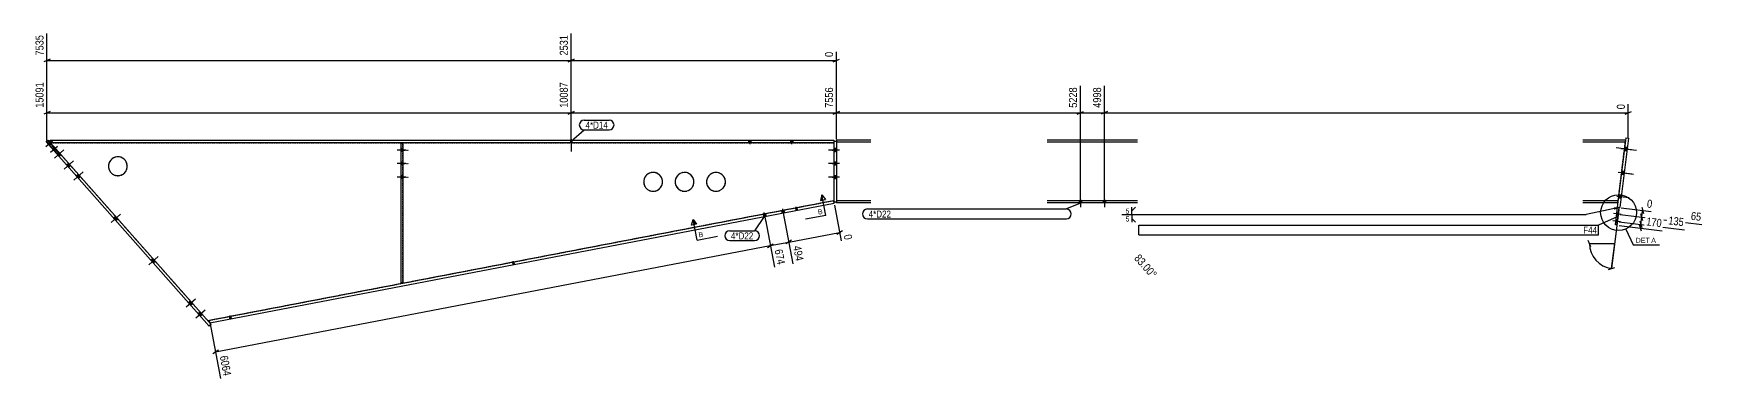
# Model space of a CAD drawing. Header units: millimetres. Extents: x 20 to 94079, y 20 to 5397.
# Drawn here: x 78142 to 94079, y 80 to 3375 of the extents above; entities that cross this region are included whole.
import ezdxf

# ---------------------------------------------------------------- set-up
doc = ezdxf.new("R2010")
doc.units = ezdxf.units.MM
doc.linetypes.add('DXK_LINE_DOT2', pattern=[3.9198, 1.9599, -1.9599])
for name, color, linetype in [('MÅLSÆTNING', 7, 'Continuous'), ('STÅL', 7, 'Continuous'), ('TEKST', 7, 'Continuous')]:
    doc.layers.add(name, color=color, linetype=linetype)
doc.styles.add('Arial', font='ARIAL.TTF', dxfattribs={"height": 0.2})
doc.styles.add('Arial Narrow', font='ARIALN.TTF', dxfattribs={"height": 0.2})

msp = doc.modelspace()

# ---------------------------------------------------------------- hatches: boundary and pattern name
at = {"layer": 'STÅL', "linetype": 'Continuous'}
for color, points in [(96, [(78281, 2327), (78298, 2308), (78309, 2318), (78292, 2337)]), (96, [(78309, 2318), (78292, 2337), (78281, 2327), (78298, 2308)]), (96, [(78327, 2275), (78344, 2255), (78355, 2265), (78338, 2285)]), (96, [(78355, 2265), (78338, 2285), (78327, 2275), (78344, 2255)]), (96, [(78364, 2226), (78386, 2201), (78404, 2217), (78382, 2242)]), (96, [(78364, 2226), (78386, 2201), (78404, 2217), (78382, 2242)]), (96, [(81667, 2249), (81667, 2275), (81652, 2275), (81652, 2249)]), (4, [(83266, 2332), (83280, 2332), (83280, 2357), (83266, 2357)]), (4, [(83266, 2332), (83280, 2332), (83280, 2357), (83266, 2357)]), (4, [(83280, 2357), (83266, 2357), (83266, 2332), (83280, 2332)]), (4, [(83280, 2357), (83266, 2357), (83266, 2332), (83280, 2332)]), (96, [(84991, 2357), (84969, 2357), (84969, 2332), (84991, 2332)]), (96, [(85391, 2357), (85369, 2357), (85369, 2332), (85391, 2332)]), (96, [(85804, 2249), (85804, 2275), (85779, 2275), (85779, 2249)]), (96, [(93347, 2253), (93351, 2286), (93327, 2289), (93322, 2256)]), (96, [(93347, 2253), (93351, 2286), (93327, 2289), (93322, 2256)]), (96, [(78457, 2121), (78478, 2096), (78497, 2113), (78475, 2137)]), (96, [(78457, 2121), (78478, 2096), (78497, 2113), (78475, 2137)]), (96, [(81667, 2119), (81667, 2145), (81652, 2145), (81652, 2119)]), (96, [(85804, 2119), (85804, 2145), (85779, 2145), (85779, 2119)]), (96, [(78549, 2016), (78571, 1991), (78590, 2008), (78568, 2032)]), (96, [(78549, 2016), (78571, 1991), (78590, 2008), (78568, 2032)]), (96, [(81667, 1989), (81667, 2015), (81652, 2015), (81652, 1989)]), (96, [(85804, 1989), (85804, 2015), (85779, 2015), (85779, 1989)]), (96, [(93299, 2063), (93295, 2030), (93320, 2027), (93324, 2060)]), (96, [(93320, 2027), (93324, 2060), (93299, 2063), (93295, 2030)]), (4, [(88121, 1757), (88143, 1757), (88143, 1776), (88121, 1776)]), (4, [(88121, 1757), (88143, 1757), (88143, 1776), (88121, 1776)]), (4, [(88351, 1757), (88373, 1757), (88373, 1776), (88351, 1776)]), (4, [(88351, 1757), (88373, 1757), (88373, 1776), (88351, 1776)]), (96, [(93271, 1836), (93267, 1804), (93292, 1801), (93296, 1833)]), (96, [(93271, 1836), (93267, 1804), (93292, 1801), (93296, 1833)]), (96, [(78906, 1613), (78928, 1588), (78946, 1605), (78925, 1629)]), (96, [(78906, 1613), (78928, 1588), (78946, 1605), (78925, 1629)]), (4, [(85126, 1655), (85104, 1651), (85109, 1626), (85130, 1630)]), (4, [(85126, 1655), (85104, 1651), (85109, 1626), (85130, 1630)]), (4, [(85302, 1689), (85281, 1684), (85285, 1660), (85307, 1664)]), (4, [(85302, 1689), (85281, 1684), (85285, 1660), (85307, 1664)]), (96, [(85417, 1685), (85431, 1688), (85426, 1712), (85413, 1710)]), (96, [(85417, 1685), (85431, 1688), (85426, 1712), (85413, 1710)]), (96, [(93252, 1662), (93249, 1640), (93264, 1638), (93267, 1660)]), (96, [(93252, 1662), (93249, 1640), (93264, 1638), (93267, 1660)]), (96, [(93243, 1592), (93241, 1571), (93256, 1569), (93258, 1591)]), (96, [(93243, 1592), (93241, 1571), (93256, 1569), (93258, 1591)]), (96, [(79264, 1208), (79285, 1184), (79304, 1200), (79282, 1225)]), (96, [(79264, 1208), (79285, 1184), (79304, 1200), (79282, 1225)]), (96, [(82716, 1167), (82730, 1170), (82726, 1194), (82712, 1192)]), (96, [(82716, 1167), (82730, 1170), (82726, 1194), (82712, 1192)]), (96, [(79620, 805), (79642, 781), (79661, 797), (79639, 822)]), (96, [(79620, 805), (79642, 781), (79661, 797), (79639, 822)]), (96, [(79713, 701), (79735, 676), (79753, 692), (79732, 717)]), (96, [(79713, 701), (79735, 676), (79753, 692), (79732, 717)]), (96, [(80016, 649), (80029, 652), (80025, 676), (80011, 674)]), (96, [(80016, 649), (80029, 652), (80025, 676), (80011, 674)])]:
    msp.add_hatch(color=color, dxfattribs=at).paths.add_polyline_path(points)
at = {"layer": 'TEKST', "linetype": 'Continuous'}
msp.add_hatch(color=3, dxfattribs=at).paths.add_polyline_path([(93222, 1715), (93273, 1714), (93227, 1691)])

# ---------------------------------------------------------------- linework, layer by layer
at = {"layer": 'MÅLSÆTNING', "color": 7, "linetype": 'Continuous'}
for p, q in [((83273, 2352), (83273, 3374)), ((85804, 2377), (85804, 3198)), ((78300, 3128), (78240, 3104)), ((78270, 3116), (83273, 3116)), ((83303, 3128), (83243, 3104)), ((83243, 3104), (83303, 3128)), ((83273, 3116), (85804, 3116)), ((85774, 3104), (85834, 3128)), ((78270, 2352), (78270, 2924)), ((83273, 2352), (83273, 2924)), ((83273, 2352), (83273, 2924)), ((85804, 2367), (85804, 2875)), ((88132, 1762), (88132, 2875)), ((88362, 1762), (88362, 2875)), ((88362, 1762), (88362, 2875)), ((78300, 2629), (78240, 2605)), ((78270, 2617), (83273, 2617)), ((83303, 2629), (83243, 2605)), ((83243, 2605), (83303, 2629)), ((83273, 2617), (85804, 2617)), ((85774, 2605), (85834, 2629)), ((88102, 2605), (88162, 2629)), ((88392, 2629), (88332, 2605)), ((88392, 2629), (88332, 2605)), ((88362, 2617), (93360, 2617)), ((93330, 2605), (93390, 2629)), ((93360, 2377), (93360, 2700)), ((85785, 1735), (85851, 1394)), ((93271, 1694), (93202, 1131)), ((93283, 1647), (94062, 1551)), ((93293, 1711), (93580, 1676)), ((93498, 1590), (93482, 1653)), ((93490, 1717), (93506, 1655)), ((93490, 1622), (93498, 1686)), ((85126, 1594), (85213, 1143)), ((85808, 1458), (85862, 1493)), ((93273, 1543), (93685, 1492)), ((93274, 1578), (93896, 1501)), ((93486, 1486), (93469, 1549)), ((93490, 1521), (93473, 1583)), ((93473, 1583), (93490, 1521)), ((93477, 1517), (93482, 1552)), ((79880, 334), (85173, 1349)), ((85146, 1331), (85200, 1366)), ((93003, 1339), (92979, 1399)), ((92991, 1369), (93231, 1369)), ((93202, 1131), (93231, 1369)), ((93171, 1123), (93233, 1139)), ((79825, 618), (79928, 80)), ((79907, 351), (79853, 316))]:
    msp.add_line(p, q, dxfattribs=at)
msp.add_arc((93231, 1369), 240, 180, 263, dxfattribs=at)
at = {"layer": 'STÅL', "color": 96, "linetype": 'Continuous'}
for p, q in [((78324, 2348), (78260, 2292)), ((78324, 2348), (78260, 2292)), ((78292, 2337), (78281, 2327)), ((78292, 2337), (78281, 2327)), ((78309, 2318), (78298, 2308)), ((78309, 2318), (78298, 2308)), ((78370, 2295), (78306, 2239)), ((78370, 2295), (78306, 2239)), ((78338, 2285), (78327, 2275)), ((78338, 2285), (78327, 2275)), ((78342, 2184), (78431, 2263)), ((78342, 2184), (78431, 2263)), ((78355, 2265), (78344, 2255)), ((78355, 2265), (78344, 2255)), ((78364, 2226), (78382, 2242)), ((78364, 2226), (78382, 2242)), ((81697, 2262), (81612, 2262)), ((81667, 2275), (81652, 2275)), ((81667, 2249), (81652, 2249)), ((84969, 2332), (84969, 2357)), ((84980, 2319), (84980, 2357)), ((84991, 2332), (84991, 2357)), ((85369, 2332), (85369, 2357)), ((85380, 2319), (85380, 2357)), ((85391, 2332), (85391, 2357)), ((85834, 2262), (85729, 2262)), ((85804, 2275), (85779, 2275)), ((85804, 2249), (85779, 2249)), ((93393, 2264), (93245, 2282)), ((93291, 2277), (93439, 2259)), ((93347, 2253), (93322, 2256)), ((93322, 2256), (93347, 2253)), ((93351, 2286), (93327, 2289)), ((93327, 2289), (93351, 2286)), ((78386, 2201), (78404, 2217)), ((78386, 2201), (78404, 2217)), ((78435, 2079), (78524, 2158)), ((78435, 2079), (78524, 2158)), ((78457, 2121), (78475, 2137)), ((78457, 2121), (78475, 2137)), ((78478, 2096), (78497, 2113)), ((78478, 2096), (78497, 2113)), ((81697, 2132), (81612, 2132)), ((81667, 2145), (81652, 2145)), ((81667, 2119), (81652, 2119)), ((85834, 2132), (85729, 2132)), ((85804, 2145), (85779, 2145)), ((85804, 2119), (85779, 2119)), ((78527, 1974), (78616, 2053)), ((78527, 1974), (78616, 2053)), ((78549, 2016), (78568, 2032)), ((78549, 2016), (78568, 2032)), ((78571, 1991), (78590, 2008)), ((78571, 1991), (78590, 2008)), ((81697, 2002), (81612, 2002)), ((81667, 2015), (81652, 2015)), ((81667, 1989), (81652, 1989)), ((85834, 2002), (85729, 2002)), ((85804, 2015), (85779, 2015)), ((85804, 1989), (85779, 1989)), ((93263, 2051), (93411, 2032)), ((93278, 2049), (93396, 2034)), ((93295, 2030), (93320, 2027)), ((93295, 2030), (93320, 2027)), ((93299, 2063), (93324, 2060)), ((93299, 2063), (93324, 2060)), ((93250, 1822), (93368, 1808)), ((93250, 1822), (93368, 1808)), ((93267, 1804), (93292, 1801)), ((93267, 1804), (93292, 1801)), ((93271, 1836), (93296, 1833)), ((93271, 1836), (93296, 1833)), ((78884, 1571), (78973, 1650)), ((78884, 1571), (78973, 1650)), ((78906, 1613), (78925, 1629)), ((78906, 1613), (78925, 1629)), ((78928, 1588), (78946, 1605)), ((78928, 1588), (78946, 1605)), ((85413, 1710), (85417, 1685)), ((85413, 1710), (85417, 1685)), ((85418, 1719), (85424, 1687)), ((85418, 1719), (85424, 1687)), ((85426, 1712), (85431, 1688)), ((85426, 1712), (85431, 1688)), ((93293, 1646), (93221, 1655)), ((93293, 1646), (93221, 1655)), ((93264, 1638), (93249, 1640)), ((93264, 1638), (93249, 1640)), ((93267, 1660), (93252, 1662)), ((93267, 1660), (93252, 1662)), ((93285, 1576), (93212, 1585)), ((93285, 1576), (93212, 1585)), ((93256, 1569), (93241, 1571)), ((93256, 1569), (93241, 1571)), ((93258, 1591), (93243, 1592)), ((93258, 1591), (93243, 1592)), ((79242, 1167), (79331, 1246)), ((79242, 1167), (79331, 1246)), ((79264, 1208), (79282, 1225)), ((79264, 1208), (79282, 1225)), ((79285, 1184), (79304, 1200)), ((79285, 1184), (79304, 1200)), ((82712, 1192), (82716, 1167)), ((82712, 1192), (82716, 1167)), ((82717, 1201), (82723, 1169)), ((82717, 1201), (82723, 1169)), ((82726, 1194), (82730, 1170)), ((82726, 1194), (82730, 1170)), ((79598, 764), (79687, 843)), ((79598, 764), (79687, 843)), ((79620, 805), (79639, 822)), ((79620, 805), (79639, 822)), ((79642, 781), (79661, 797)), ((79642, 781), (79661, 797)), ((79691, 659), (79780, 738)), ((79691, 659), (79780, 738)), ((79713, 701), (79732, 717)), ((79713, 701), (79732, 717)), ((79735, 676), (79753, 692)), ((79735, 676), (79753, 692)), ((80011, 674), (80016, 649)), ((80011, 674), (80016, 649)), ((80016, 683), (80023, 651)), ((80016, 683), (80023, 651)), ((80025, 676), (80029, 652)), ((80025, 676), (80029, 652))]:
    msp.add_line(p, q, dxfattribs=at)
at = {"layer": 'STÅL', "color": 2, "linetype": 'Continuous'}
for p, q in [((78262, 2340), (78281, 2357)), ((79820, 580), (78262, 2340)), ((78266, 2344), (78277, 2354)), ((78359, 2239), (78266, 2344)), ((78277, 2354), (78370, 2249)), ((78281, 2357), (79839, 596)), ((78303, 2357), (85779, 2357)), ((78303, 2332), (78303, 2357)), ((85779, 2332), (78303, 2332)), ((78370, 2249), (78359, 2239)), ((81652, 991), (81652, 2332)), ((81667, 2332), (81667, 991)), ((85779, 2357), (85779, 2332)), ((85779, 2347), (85804, 2347)), ((85779, 2347), (85779, 1767)), ((86134, 2357), (85804, 2357)), ((85804, 2357), (85804, 2347)), ((85804, 2347), (85804, 1767)), ((86134, 2338), (85804, 2338)), ((88677, 2357), (87817, 2357)), ((88677, 2338), (87817, 2338)), ((93335, 2357), (92927, 2357)), ((93333, 2338), (92927, 2338)), ((93337, 2377), (93256, 1716)), ((93362, 2374), (93281, 1713)), ((93337, 2377), (93362, 2374)), ((79821, 637), (85777, 1780)), ((79826, 613), (85782, 1755)), ((85782, 1755), (85777, 1780)), ((85777, 1780), (85779, 1780)), ((85779, 1767), (85804, 1767)), ((86134, 1776), (85804, 1776)), ((85804, 1757), (85804, 1767)), ((86134, 1757), (85804, 1757)), ((88677, 1776), (87817, 1776)), ((88677, 1757), (87817, 1757)), ((93264, 1776), (92927, 1776)), ((93261, 1757), (92927, 1757)), ((93256, 1716), (93281, 1713)), ((81667, 991), (81652, 991)), ((79805, 634), (79821, 637)), ((79839, 596), (79820, 580)), ((79826, 613), (79821, 637))]:
    msp.add_line(p, q, dxfattribs=at)
at = {"layer": 'STÅL', "color": 7, "linetype": 'DXK_LINE_DOT2'}
for p, q in [((78266, 2344), (78277, 2354)), ((78266, 2344), (78359, 2239)), ((78277, 2354), (78370, 2249)), ((79805, 634), (78303, 2332)), ((78303, 2332), (81652, 2332)), ((78359, 2239), (78370, 2249)), ((81652, 991), (81652, 2332)), ((81652, 2332), (81667, 2332)), ((81667, 2324), (81652, 2324)), ((81667, 991), (81667, 2332)), ((81667, 2332), (85779, 2332)), ((85779, 2332), (85779, 1780)), ((85804, 2347), (85804, 1767)), ((93261, 1757), (93335, 2357)), ((79821, 637), (85777, 1780)), ((81652, 999), (81667, 999)), ((81667, 991), (81652, 991))]:
    msp.add_line(p, q, dxfattribs=at)
at = {"layer": 'STÅL', "color": 96, "linetype": 'DXK_LINE_DOT2'}
for p, q in [((81637, 2262), (81722, 2262)), ((81652, 2275), (81667, 2275)), ((81652, 2249), (81667, 2249)), ((85764, 2262), (85804, 2262)), ((85779, 2275), (85804, 2275)), ((85779, 2249), (85804, 2249)), ((81637, 2132), (81722, 2132)), ((81652, 2145), (81667, 2145)), ((81652, 2119), (81667, 2119)), ((85764, 2132), (85804, 2132)), ((85779, 2145), (85804, 2145)), ((85779, 2119), (85804, 2119)), ((81637, 2002), (81722, 2002)), ((81652, 2015), (81667, 2015)), ((81652, 1989), (81667, 1989)), ((85764, 2002), (85804, 2002)), ((85779, 2015), (85804, 2015)), ((85779, 1989), (85804, 1989))]:
    msp.add_line(p, q, dxfattribs=at)
at = {"layer": 'STÅL', "color": 4, "linetype": 'Continuous'}
for p, q in [((83266, 2357), (83266, 2332)), ((83266, 2357), (83266, 2332)), ((83266, 2357), (83266, 2332)), ((83266, 2357), (83266, 2332)), ((83273, 2365), (83273, 2247)), ((83273, 2365), (83273, 2247)), ((83273, 2365), (83273, 2332)), ((83273, 2365), (83273, 2332)), ((83280, 2357), (83280, 2332)), ((83280, 2357), (83280, 2332)), ((83280, 2357), (83280, 2332)), ((83280, 2357), (83280, 2332)), ((88121, 1776), (88121, 1757)), ((88121, 1776), (88121, 1757)), ((88132, 1789), (88132, 1716)), ((88132, 1789), (88132, 1716)), ((88143, 1776), (88143, 1757)), ((88143, 1776), (88143, 1757)), ((88351, 1776), (88351, 1757)), ((88351, 1776), (88351, 1757)), ((88362, 1789), (88362, 1716)), ((88362, 1789), (88362, 1716)), ((88373, 1776), (88373, 1757)), ((88373, 1776), (88373, 1757)), ((85104, 1651), (85109, 1626)), ((85104, 1651), (85109, 1626)), ((85112, 1665), (85130, 1574)), ((85112, 1665), (85130, 1574)), ((85126, 1655), (85130, 1630)), ((85126, 1655), (85130, 1630)), ((85281, 1684), (85285, 1660)), ((85281, 1684), (85285, 1660)), ((85289, 1699), (85307, 1608)), ((85289, 1699), (85307, 1608)), ((85302, 1689), (85307, 1664)), ((85302, 1689), (85307, 1664)), ((93238, 1547), (93259, 1716)), ((93253, 1545), (93273, 1714)), ((93253, 1545), (93238, 1547))]:
    msp.add_line(p, q, dxfattribs=at)
at = {"layer": 'STÅL', "color": 30, "linetype": 'DXK_LINE_DOT2'}
msp.add_line((93273, 1714), (93259, 1716), dxfattribs=at)
at = {"layer": 'STÅL', "color": 7, "linetype": 'DXK_LINE_DOT2'}
for centre, start, end in [((78948, 2107), 23, 203), ((78948, 2107), 203, 23), ((84055, 1958), 23, 203), ((84055, 1958), 203, 23), ((84355, 1958), 23, 203), ((84355, 1958), 203, 23), ((84655, 1958), 23, 203), ((84655, 1958), 203, 23)]:
    msp.add_arc(centre, 90, start, end, dxfattribs=at)
at = {"layer": 'STÅL', "color": 2, "linetype": 'Continuous'}
for centre, start, end in [((78948, 2107), 173, 353), ((78948, 2107), 353, 173), ((84055, 1958), 173, 353), ((84055, 1958), 353, 173), ((84355, 1958), 173, 353), ((84355, 1958), 353, 173), ((84655, 1958), 173, 353), ((84655, 1958), 353, 173)]:
    msp.add_arc(centre, 90, start, end, dxfattribs=at)
at = {"layer": 'TEKST', "color": 30, "linetype": 'Continuous'}
msp.add_line((85666, 1835), (85700, 1790), dxfattribs=at)
at = {"layer": 'TEKST', "color": 3, "linetype": 'Continuous'}
for p, q in [((93273, 1714), (92960, 1645)), ((93407, 1356), (93660, 1356))]:
    msp.add_line(p, q, dxfattribs=at)
at = {"layer": 'TEKST', "color": 7, "linetype": 'Continuous'}
msp.add_line((88689, 1452), (88689, 1546), dxfattribs=at)

# ---------------------------------------------------------------- wipeouts: each hides what was drawn before it
at = {"color": 0}
msp.add_wipeout([(83623, 2466), (83623, 2536), (83410, 2536), (83410, 2466)], dxfattribs=at).dxf.layer = 'TEKST'

# ---------------------------------------------------------------- next in the draw order: wipeouts: each hides what was drawn before it
at = {"color": 0, "linetype": 'Continuous'}
for points, layer in [([(85788, 3214), (85676, 3214), (85676, 3134), (85788, 3134)], 'MÅLSÆTNING'), ([(78254, 2925), (78142, 2925), (78142, 2649), (78254, 2649)], 'MÅLSÆTNING'), ([(83257, 2925), (83145, 2925), (83145, 2649), (83257, 2649)], 'MÅLSÆTNING'), ([(85788, 2876), (85676, 2876), (85676, 2649), (85788, 2649)], 'MÅLSÆTNING'), ([(93344, 2716), (93232, 2716), (93232, 2635), (93344, 2635)], 'MÅLSÆTNING'), ([(93598, 1690), (93612, 1801), (93531, 1811), (93518, 1700)], 'MÅLSÆTNING'), ([(85229, 1145), (85339, 1166), (85305, 1341), (85195, 1320)], 'MÅLSÆTNING'), ([(79944, 82), (80054, 103), (80012, 326), (79902, 305)], 'MÅLSÆTNING'), ([(85676, 1653), (85666, 1702), (85623, 1694), (85632, 1645)], 'TEKST'), ([(84538, 1435), (84529, 1484), (84485, 1476), (84494, 1427)], 'TEKST')]:
    msp.add_wipeout(points, dxfattribs=at).dxf.layer = layer
at = {"color": 0}
for points, layer in [([(93043, 1006), (93127, 1081), (92932, 1301), (88618, 1227)], 'MÅLSÆTNING'), ([(83623, 2466), (83623, 2536), (83410, 2536), (83410, 2466)], 'TEKST'), ([(87987, 1617), (87987, 1687), (86112, 1687), (86112, 1617)], 'TEKST'), ([(88598, 1651), (88598, 1709), (88560, 1709), (88560, 1651)], 'TEKST'), ([(85011, 1409), (85011, 1479), (84798, 1479), (84798, 1409)], 'TEKST'), ([(93063, 1464), (93063, 1534), (92931, 1534), (92931, 1464)], 'TEKST')]:
    msp.add_wipeout(points, dxfattribs=at).dxf.layer = layer

# ---------------------------------------------------------------- next in the draw order: hatches: boundary and pattern name
at = {"layer": 'TEKST', "linetype": 'Continuous'}
for points in [[(85676, 1786), (85651, 1781), (85666, 1835)], [(84470, 1554), (84445, 1550), (84436, 1599)]]:
    msp.add_hatch(color=30, dxfattribs=at).paths.add_polyline_path(points)

# ---------------------------------------------------------------- next in the draw order: linework, layer by layer
at = {"layer": 'MÅLSÆTNING', "color": 7, "linetype": 'Continuous'}
for p, q in [((78270, 2352), (78270, 3374)), ((83273, 2352), (83273, 3374)), ((85804, 2367), (85804, 2875)), ((85834, 2629), (85774, 2605)), ((85804, 2617), (88132, 2617)), ((85303, 1628), (85389, 1177)), ((93283, 1647), (94062, 1551)), ((93482, 1653), (93498, 1590)), ((93482, 1552), (93490, 1622)), ((85126, 1594), (85213, 1143)), ((85146, 1331), (85200, 1366)), ((85173, 1349), (85350, 1383)), ((85377, 1400), (85323, 1365))]:
    msp.add_line(p, q, dxfattribs=at)
at = {"layer": 'TEKST', "color": 7, "linetype": 'Continuous'}
for p, q in [((83273, 2345), (83398, 2454)), ((83398, 2548), (83635, 2548)), ((83398, 2454), (83635, 2454)), ((85704, 1638), (85666, 1835)), ((84474, 1402), (84436, 1599)), ((85704, 1638), (85508, 1601)), ((84474, 1402), (84670, 1440))]:
    msp.add_line(p, q, dxfattribs=at)
at = {"layer": 'TEKST', "color": 30, "linetype": 'Continuous'}
for p, q in [((85666, 1835), (85651, 1781)), ((85651, 1781), (85700, 1790)), ((84421, 1545), (84436, 1599)), ((84436, 1599), (84470, 1554)), ((84470, 1554), (84421, 1545))]:
    msp.add_line(p, q, dxfattribs=at)
at = {"layer": 'TEKST', "color": 3, "linetype": 'Continuous'}
for p, q in [((88623, 1680), (88623, 1716)), ((88623, 1680), (88659, 1716)), ((88623, 1645), (88623, 1680))]:
    msp.add_line(p, q, dxfattribs=at)
at = {"layer": 'TEKST', "color": 7, "linetype": 'Continuous'}
for centre, start, end in [((83398, 2501), 90, 270), ((83635, 2501), 270, 90)]:
    msp.add_arc(centre, 47, start, end, dxfattribs=at)

# ---------------------------------------------------------------- next in the draw order: texts
at = {"layer": 'MÅLSÆTNING', "color": 3, "linetype": 'Continuous', "style": 'Arial Narrow'}
for s, rotation, p in [('0', 90.0002, (85772, 3150)), ('15091', 90.0002, (78238, 2665)), ('10087', 90.0002, (83241, 2665)), ('7556', 90.0002, (85772, 2665)), ('0', 90.0002, (93328, 2651)), ('0', -7.0015, (93536, 1714)), ('674', -79.1427, (85214, 1307)), ('6064', -79.1427, (79920, 292))]:
    msp.add_text(s, height=76.4, rotation=rotation, dxfattribs=at).set_placement(p)
at = {"layer": 'MÅLSÆTNING', "color": 3, "style": 'Arial Narrow'}
msp.add_text('83.00°', height=76.4, rotation=-48.5009, dxfattribs=at).set_placement((88641, 1225))
at = {"layer": 'TEKST', "color": 3, "style": 'Arial Narrow'}
msp.add_text('4*D14', height=66.8, dxfattribs=at).set_placement((83410, 2466))
at = {"layer": 'TEKST', "color": 3, "linetype": 'Continuous', "style": 'Arial'}
for p in [(85632, 1645), (84494, 1427)]:
    msp.add_text('B', height=47.8, rotation=10.8576, dxfattribs=at).set_placement(p)

# ---------------------------------------------------------------- next in the draw order: wipeouts: each hides what was drawn before it
at = {"color": 0}
for points in [[(87987, 1617), (87987, 1687), (86112, 1687), (86112, 1617)], [(85011, 1409), (85011, 1479), (84798, 1479), (84798, 1409)], [(93063, 1464), (93063, 1534), (92931, 1534), (92931, 1464)]]:
    msp.add_wipeout(points, dxfattribs=at).dxf.layer = 'TEKST'

# ---------------------------------------------------------------- next in the draw order: linework, layer by layer
at = {"layer": 'TEKST', "color": 7, "linetype": 'Continuous'}
for p, q in [((88133, 1756), (87999, 1699)), ((85114, 1628), (85023, 1491)), ((86100, 1699), (87999, 1699)), ((86100, 1605), (87999, 1605)), ((93255, 1624), (93075, 1546)), ((84786, 1491), (85023, 1491)), ((88689, 1546), (93075, 1546)), ((88689, 1452), (93075, 1452)), ((93075, 1452), (93075, 1546)), ((84786, 1397), (85023, 1397))]:
    msp.add_line(p, q, dxfattribs=at)
for centre, start, end in [((86100, 1652), 90, 270), ((87999, 1652), 270, 90), ((84786, 1444), 90, 270), ((85023, 1444), 270, 90)]:
    msp.add_arc(centre, 47, start, end, dxfattribs=at)

# ---------------------------------------------------------------- next in the draw order: texts
at = {"layer": 'TEKST', "color": 3, "style": 'Arial Narrow'}
for s, p in [('4*D22', (86112, 1617)), ('4*D22', (84798, 1409)), ('F44', (92931, 1464))]:
    msp.add_text(s, height=66.8, dxfattribs=at).set_placement(p)

# ---------------------------------------------------------------- next in the draw order: wipeouts: each hides what was drawn before it
at = {"color": 0, "linetype": 'Continuous'}
for points, layer in [([(78254, 3375), (78142, 3375), (78142, 3148), (78254, 3148)], 'MÅLSÆTNING'), ([(83257, 3375), (83145, 3375), (83145, 3148), (83257, 3148)], 'MÅLSÆTNING'), ([(88116, 2876), (88004, 2876), (88004, 2649), (88116, 2649)], 'MÅLSÆTNING'), ([(94066, 1567), (94079, 1678), (93951, 1694), (93937, 1583)], 'MÅLSÆTNING'), ([(85405, 1179), (85515, 1200), (85482, 1375), (85372, 1354)], 'MÅLSÆTNING'), ([(88598, 1576), (88598, 1634), (88560, 1634), (88560, 1576)], 'TEKST')]:
    msp.add_wipeout(points, dxfattribs=at).dxf.layer = layer

# ---------------------------------------------------------------- next in the draw order: linework, layer by layer
at = {"layer": 'MÅLSÆTNING', "color": 7, "linetype": 'Continuous'}
for p, q in [((88132, 1762), (88132, 2875)), ((88102, 2605), (88162, 2629)), ((88132, 2617), (88362, 2617)), ((85303, 1628), (85389, 1177)), ((85350, 1383), (85835, 1476)), ((93274, 1578), (93896, 1501)), ((85377, 1400), (85323, 1365))]:
    msp.add_line(p, q, dxfattribs=at)
at = {"layer": 'TEKST', "color": 3, "linetype": 'Continuous'}
for p, q in [((88529, 1645), (92960, 1645)), ((88623, 1645), (88623, 1609)), ((88623, 1609), (88623, 1573)), ((88623, 1609), (88659, 1573))]:
    msp.add_line(p, q, dxfattribs=at)

# ---------------------------------------------------------------- next in the draw order: texts
at = {"layer": 'MÅLSÆTNING', "color": 3, "linetype": 'Continuous', "style": 'Arial Narrow'}
for s, rotation, p in [('7535', 90.0002, (78238, 3164)), ('2531', 90.0002, (83241, 3164)), ('5228', 90.0002, (88100, 2665)), ('65', -7.0015, (93955, 1597)), ('494', -79.1427, (85390, 1341))]:
    msp.add_text(s, height=76.4, rotation=rotation, dxfattribs=at).set_placement(p)
at = {"layer": 'TEKST', "color": 3, "style": 'Arial Narrow'}
msp.add_text('5', height=47.7, dxfattribs=at).set_placement((88564, 1655))
at = {"layer": 'TEKST', "color": 3, "linetype": 'Continuous', "style": 'Arial Narrow'}
msp.add_text('5', height=47.7, dxfattribs=at).set_placement((88564, 1580))

# ---------------------------------------------------------------- next in the draw order: wipeouts: each hides what was drawn before it
at = {"color": 0, "linetype": 'Continuous'}
for points, layer in [([(88346, 2876), (88234, 2876), (88234, 2649), (88346, 2649)], 'MÅLSÆTNING'), ([(93899, 1517), (93913, 1628), (93736, 1650), (93722, 1539)], 'MÅLSÆTNING'), ([(85870, 1382), (85980, 1403), (85964, 1482), (85854, 1461)], 'MÅLSÆTNING'), ([(93565, 1376), (93565, 1426), (93432, 1426), (93432, 1376)], 'TEKST')]:
    msp.add_wipeout(points, dxfattribs=at).dxf.layer = layer

# ---------------------------------------------------------------- next in the draw order: linework, layer by layer
at = {"layer": 'TEKST', "color": 3, "linetype": 'Continuous'}
msp.add_line((93338, 1508), (93407, 1356), dxfattribs=at)

# ---------------------------------------------------------------- next in the draw order: texts
at = {"layer": 'MÅLSÆTNING', "color": 3, "linetype": 'Continuous', "style": 'Arial Narrow'}
for s, rotation, p in [('4998', 90.0002, (88330, 2665)), ('0', -79.1427, (85873, 1448))]:
    msp.add_text(s, height=76.4, rotation=rotation, dxfattribs=at).set_placement(p)

# ---------------------------------------------------------------- next in the draw order: wipeouts: each hides what was drawn before it
at = {"color": 0, "linetype": 'Continuous'}
for points, layer in [([(93688, 1508), (93702, 1619), (93525, 1641), (93512, 1529)], 'MÅLSÆTNING'), ([(93625, 1376), (93625, 1426), (93580, 1426), (93580, 1376)], 'TEKST')]:
    msp.add_wipeout(points, dxfattribs=at).dxf.layer = layer

# ---------------------------------------------------------------- next in the draw order: linework, layer by layer
at = {"layer": 'TEKST', "color": 3, "linetype": 'Continuous'}
msp.add_circle((93268, 1664), 171, dxfattribs=at)

# ---------------------------------------------------------------- next in the draw order: texts
at = {"layer": 'MÅLSÆTNING', "color": 3, "linetype": 'Continuous', "style": 'Arial Narrow'}
for s, p in [('170', (93529, 1543)), ('135', (93740, 1553))]:
    msp.add_text(s, height=76.4, rotation=-7.0015, dxfattribs=at).set_placement(p)
at = {"layer": 'TEKST', "color": 96, "linetype": 'Continuous', "style": 'Arial'}
for s, p in [('DET', (93432, 1376)), ('A', (93580, 1376))]:
    msp.add_text(s, height=47.8, dxfattribs=at).set_placement(p)

doc.saveas('drawing.dxf')
